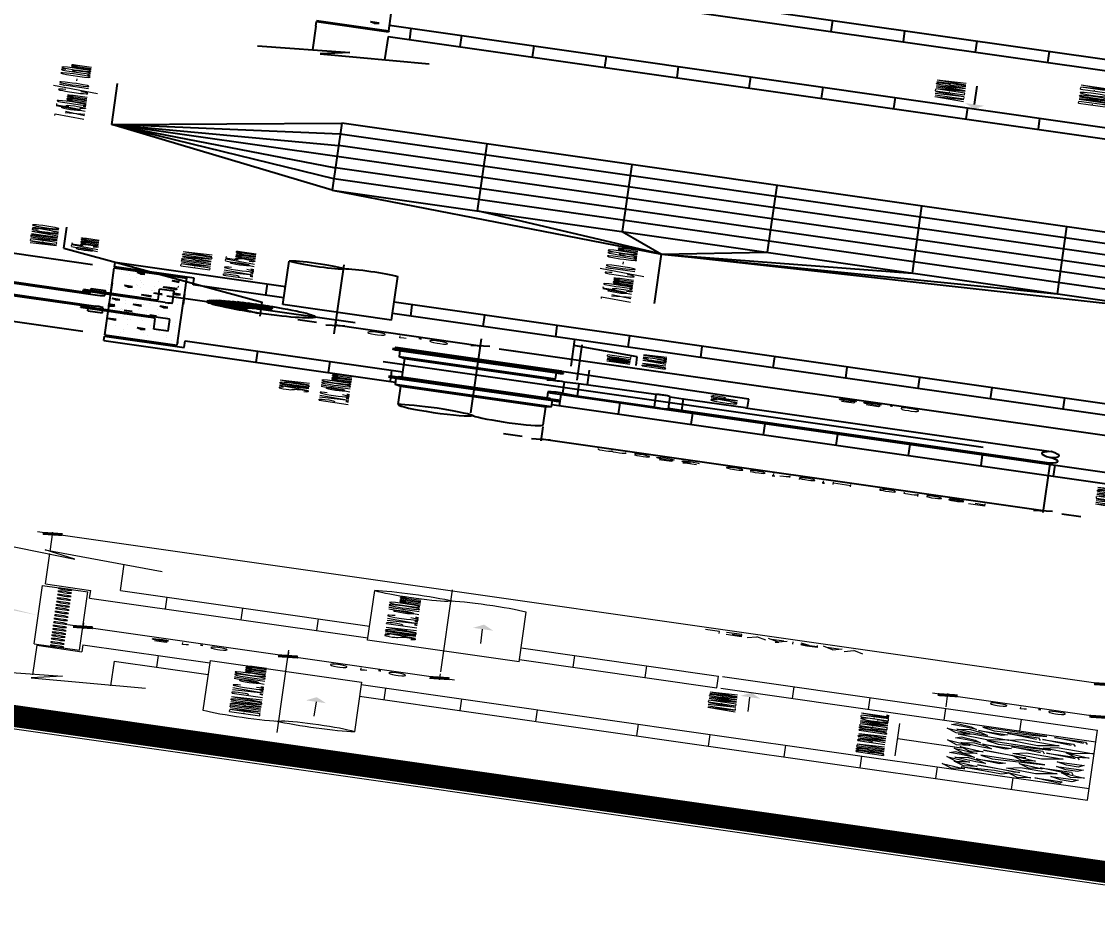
# Model space of a CAD drawing. Header units: millimetres. Extents: x -361192058 to 101130107379, y -14071650034 to 19218552450.
# Drawn here: x -134581.4 to -134290.1, y 40549.9 to 40789.9 of the extents above; entities that cross this region are included whole.
import ezdxf
from ezdxf.enums import TextEntityAlignment as Align

# ---------------------------------------------------------------- set-up
doc = ezdxf.new("R2010")
doc.units = ezdxf.units.MM
doc.header["$LTSCALE"] = 0.5
doc.linetypes.add('CENTER2', pattern=[28.575, 19.05, -3.175, 3.175, -3.175])
for name, color, linetype in [('02', 2, 'Continuous'), ('DETALLHES_CAIXAS', 6, 'Continuous'), ('TXT_0', 7, 'Continuous')]:
    doc.layers.add(name, color=color, linetype=linetype)
doc.styles.add('ROMANS', font='romans', dxfattribs={"height": 0.1})
doc.styles.get("Standard").update_dxf_attribs({"font": 'txt.shx', "height": 0.12})

# ---------------------------------------------------------------- blocks, each defined once
blk = doc.blocks.new('*X232')
at = {"color": 0}
for p, q in [((189.8088, 137.7834), (190.1389, 138.1135)), ((189.8227, 137.8503), (190.072, 138.0996)), ((189.8716, 137.9523), (189.97, 138.0507)), ((189.9123, 137.8339), (190.1814, 138.1029)), ((189.98, 137.8485), (190.1814, 138.0499)), ((190.1814, 138.1029), (190.1941, 138.1157)), ((190.1814, 138.0499), (190.2424, 138.1109)), ((190.1814, 137.9969), (190.2856, 138.1011)), ((190.1814, 137.9438), (190.3249, 138.0874)), ((190.1814, 137.8908), (190.3608, 138.0702)), ((190.1814, 137.8378), (190.3936, 138.05)), ((190.0313, 137.8469), (190.1814, 137.9969)), ((190.1814, 137.7847), (190.4237, 138.0271)), ((190.1983, 137.7487), (190.4511, 138.0014)), ((190.2436, 137.7409), (190.4758, 137.9731)), ((190.0744, 137.8369), (190.1814, 137.9438)), ((190.2966, 137.7409), (190.4978, 137.9421)), ((190.3497, 137.7409), (190.517, 137.9082)), ((190.1116, 137.8211), (190.1814, 137.8908)), ((190.1442, 137.8006), (190.1814, 137.8378)), ((190.4027, 137.7409), (190.533, 137.8712)), ((190.4557, 137.7409), (190.5455, 137.8306)), ((190.1726, 137.7759), (190.1814, 137.7847)), ((190.5088, 137.7409), (190.5537, 137.7858)), ((190.227, 137.7243), (190.2436, 137.7409)), ((190.259, 137.7033), (190.2966, 137.7409)), ((190.2948, 137.686), (190.3497, 137.7409)), ((190.3349, 137.6731), (190.4027, 137.7409)), ((190.3803, 137.6655), (190.4557, 137.7409)), ((190.4333, 137.6655), (190.5088, 137.7409)), ((190.5, 137.6791), (190.5563, 137.7354))]:
    blk.add_line(p, q, dxfattribs=at)
blk = doc.blocks.new('ADS_DET_CG125L')
at = {"layer": 'DETALLHES_CAIXAS'}
for p, q in [((0.56544, 1.30999), (0.56544, 1.10895)), ((0.56544, 1.30999), (0.60544, 1.30999)), ((0.60544, 1.30999), (0.60544, 1.25495)), ((0.61698, 1.30998), (1.07298, 1.30998)), ((0.61698, 1.30998), (0.61698, 1.25998)), ((0.99232, 1.30998), (1.21698, 1.30998)), ((1.21698, 1.30998), (1.21698, 1.25998)), ((1.22544, 1.30992), (1.26544, 1.30992)), ((1.22544, 1.25495), (1.22544, 1.30992)), ((1.26544, 1.19245), (1.26544, 1.30992)), ((0.61698, 1.25998), (1.07298, 1.25998)), ((0.98232, 1.25998), (1.21698, 1.25998)), ((0.60544, 1.25495), (0.66544, 1.25495)), ((0.66544, 1.25495), (0.66544, 1.10495)), ((1.16544, 1.19245), (1.16544, 1.25495)), ((1.16544, 1.25495), (1.22544, 1.25495)), ((0.56544, 1.20495), (0.66544, 1.20495)), ((1.16544, 1.20495), (1.26544, 1.20495)), ((2.17225, 1.17024), (2.17225, 0.57024)), ((2.77225, 1.17024), (2.17225, 1.17024)), ((2.27225, 0.57024), (2.27225, 1.17024)), ((2.37225, 0.57024), (2.37225, 1.17024)), ((2.47225, 0.57024), (2.47225, 1.17024)), ((2.57225, 0.57024), (2.57225, 1.17024)), ((2.67225, 0.57024), (2.67225, 1.17024)), ((2.77225, 0.57024), (2.77225, 1.17024)), ((0.56544, 1.15495), (0.66544, 1.15495)), ((1.16544, 0.50495), (1.16544, 1.11745)), ((1.26544, 0.40495), (1.26544, 1.11745)), ((0.61035, 1.1124), (0.66544, 1.1124)), ((1.16544, 1.10495), (1.26544, 1.10495)), ((2.77225, 1.07024), (2.17225, 1.07024)), ((1.16544, 1.05495), (1.26544, 1.05495)), ((0.56544, 1.00095), (0.56544, 0.40495)), ((0.66544, 1.00495), (0.66544, 0.50495)), ((1.16544, 1.00495), (1.26544, 1.00495)), ((0.56544, 0.99564), (0.66544, 0.99564)), ((2.77225, 0.97024), (2.17225, 0.97024)), ((0.56544, 0.95495), (0.66544, 0.95495)), ((1.16544, 0.95495), (1.26544, 0.95495)), ((0.56544, 0.90495), (0.66544, 0.90495)), ((1.16544, 0.90495), (1.26544, 0.90495)), ((2.77225, 0.87024), (2.17225, 0.87024)), ((0.56544, 0.85495), (0.66544, 0.85495)), ((1.16544, 0.85495), (1.26544, 0.85495)), ((0.56544, 0.80495), (0.66544, 0.80495)), ((1.16544, 0.80495), (1.26544, 0.80495)), ((2.77225, 0.77024), (2.17225, 0.77024)), ((0.56544, 0.75495), (0.66544, 0.75495)), ((1.16544, 0.75495), (1.26544, 0.75495)), ((0.56544, 0.70495), (0.66544, 0.70495)), ((1.16544, 0.70495), (1.26544, 0.70495)), ((2.77225, 0.67024), (2.17225, 0.67024)), ((0.56544, 0.65495), (0.66544, 0.65495)), ((1.16544, 0.65495), (1.26544, 0.65495))]:
    blk.add_line(p, q, dxfattribs=at)
at = {"layer": 'TXT_0', "linetype": 'ByBlock'}
for p, q in [((0.61698, 1.32498), (0.61698, 1.50601)), ((1.21698, 1.32498), (1.21698, 1.50601)), ((0.98959, 1.16795), (0.98959, 1.18095)), ((0.98309, 1.16145), (0.99609, 1.14845)), ((1.0198, 1.15495), (0.97459, 1.15495)), ((0.98959, 1.05495), (0.98959, 1.15495)), ((0.99609, 1.04845), (0.98309, 1.06145)), ((0.99609, 1.04845), (0.98309, 1.06145)), ((0.97755, 1.05495), (1.00459, 1.05495)), ((0.97755, 1.05495), (1.00459, 1.05495)), ((0.98959, 1.04195), (0.98959, 0.51795)), ((0.98959, 1.04195), (0.98959, 1.02895)), ((0.24773, 1.01795), (0.24773, 1.03095)), ((0.24123, 1.01145), (0.25423, 0.99845)), ((0.35748, 1.00495), (0.23273, 1.00495)), ((0.24773, 0.65872), (0.24773, 1.00495)), ((0.25423, 0.65222), (0.24123, 0.66522)), ((0.67, 0.65872), (0.23273, 0.65872)), ((0.24773, 0.64572), (0.24773, 0.63272))]:
    blk.add_line(p, q, dxfattribs=at)
at = {"layer": 'TXT_0'}
for p, q in [((0.84685, 1.38759), (0.84685, 1.32872)), ((0.96685, 1.38759), (0.96685, 1.32872)), ((0.85685, 1.37759), (0.85685, 1.31872)), ((0.95685, 1.37759), (0.95685, 1.31872)), ((1.32594, 1.34598), (1.10187, 1.20677)), ((1.32594, 1.34598), (1.51343, 1.34601)), ((0.80685, 1.32372), (0.82685, 1.32372)), ((0.80685, 1.32372), (0.80685, 1.31372)), ((0.82685, 1.32872), (0.83685, 1.32872)), ((0.82685, 1.28234), (0.82685, 1.32872)), ((0.83685, 1.27234), (0.83685, 1.32872)), ((0.83685, 1.32372), (0.84185, 1.32372)), ((0.97185, 1.32372), (0.97685, 1.32372)), ((0.97685, 1.32872), (0.98685, 1.32872)), ((0.97685, 1.27234), (0.97685, 1.32872)), ((0.98685, 1.28234), (0.98685, 1.32872)), ((0.98685, 1.32372), (1.00685, 1.32372)), ((1.00685, 1.32372), (1.00685, 1.31372)), ((2.17225, 1.17024), (2.47314, 1.32557)), ((2.27225, 1.17024), (2.47314, 1.32557)), ((2.47314, 1.32557), (2.37225, 1.17024)), ((2.47225, 1.17024), (2.47314, 1.32557)), ((2.47314, 1.32557), (2.83982, 1.32557)), ((2.47314, 1.32557), (2.77225, 1.17024)), ((2.67225, 1.17024), (2.47314, 1.32557)), ((2.47314, 1.32557), (2.57225, 1.17024)), ((0.62932, 1.30919), (0.62932, 1.30919)), ((0.70058, 1.30941), (0.70058, 1.30942)), ((0.70495, 1.30858), (0.70495, 1.30858)), ((0.71469, 1.30794), (0.71469, 1.30794)), ((0.75975, 1.30425), (0.76408, 1.30942)), ((0.76514, 1.30377), (0.7641, 1.30941)), ((0.80685, 1.31372), (0.82685, 1.31372)), ((0.83685, 1.31372), (0.85185, 1.31372)), ((0.87716, 1.30921), (0.88057, 1.31052)), ((0.87716, 1.30921), (0.88163, 1.30619)), ((0.88164, 1.30617), (0.8831, 1.31052)), ((0.88235, 1.30724), (0.88549, 1.31052)), ((0.89036, 1.30599), (0.88984, 1.31052)), ((0.93884, 1.30614), (0.94514, 1.30856)), ((0.94332, 1.30311), (0.94515, 1.30855)), ((0.96185, 1.31372), (0.97685, 1.31372)), ((1.08298, 1.30998), (0.98232, 1.30998)), ((0.98616, 1.31067), (0.98616, 1.31067)), ((0.98685, 1.31372), (1.00685, 1.31372)), ((1.00869, 1.31363), (1.00869, 1.31363)), ((1.06638, 1.31203), (1.06638, 1.31203)), ((1.10152, 1.30971), (1.10152, 1.30971)), ((0.71306, 1.30342), (0.71306, 1.30342)), ((0.75975, 1.30425), (0.76513, 1.30378)), ((0.76274, 1.30591), (0.76274, 1.30591)), ((0.81078, 1.30388), (0.81078, 1.30388)), ((0.8243, 1.2986), (0.82864, 1.30377)), ((0.82969, 1.29812), (0.82865, 1.30376)), ((0.83256, 1.30356), (0.83256, 1.30356)), ((0.85797, 1.30521), (0.85797, 1.30521)), ((0.85882, 1.30185), (0.85882, 1.30185)), ((0.86806, 1.30092), (0.86806, 1.30092)), ((0.88235, 1.30724), (0.89035, 1.306)), ((0.90452, 1.30649), (0.90452, 1.30649)), ((0.93884, 1.30614), (0.94331, 1.30312)), ((1.01964, 1.30528), (1.01964, 1.30528)), ((1.04903, 1.3007), (1.04903, 1.3007)), ((1.06818, 1.29894), (1.07448, 1.30135)), ((1.07266, 1.2959), (1.07449, 1.30134)), ((1.18939, 1.30504), (1.18939, 1.30504)), ((1.2037, 1.30092), (1.2037, 1.30092)), ((0.63758, 1.29991), (0.63758, 1.29991)), ((0.65247, 1.29957), (0.65247, 1.29957)), ((0.6676, 1.29766), (0.6676, 1.29766)), ((0.68562, 1.29788), (0.68562, 1.29788)), ((0.73367, 1.29585), (0.73367, 1.29585)), ((0.77594, 1.29611), (0.77594, 1.29611)), ((0.78171, 1.29382), (0.78171, 1.29382)), ((0.79847, 1.29908), (0.79847, 1.29908)), ((0.8243, 1.2986), (0.82968, 1.29813)), ((0.8443, 1.2951), (0.8443, 1.2951)), ((0.85207, 1.29648), (0.85438, 1.29923)), ((0.85207, 1.29388), (0.85542, 1.29359)), ((0.85543, 1.29357), (0.85439, 1.29921)), ((0.85831, 1.30015), (0.85831, 1.30015)), ((0.91459, 1.28841), (0.91893, 1.29358)), ((0.9161, 1.29889), (0.9161, 1.29889)), ((0.91998, 1.28792), (0.91894, 1.29356)), ((0.94452, 1.29897), (0.94452, 1.29897)), ((0.96289, 1.29455), (0.96289, 1.29455)), ((0.96414, 1.29686), (0.96414, 1.29686)), ((0.97418, 1.29952), (0.97418, 1.29952)), ((0.9784, 1.29235), (0.98541, 1.29965)), ((0.98642, 1.29109), (0.98542, 1.29964)), ((0.99257, 1.29694), (0.99257, 1.29694)), ((1.04061, 1.29491), (1.04061, 1.29491)), ((1.06818, 1.29894), (1.07265, 1.29592)), ((1.09847, 1.29307), (1.09847, 1.29307)), ((1.13255, 1.29756), (1.13255, 1.29756)), ((1.15696, 1.29417), (1.15696, 1.29417)), ((1.17557, 1.29896), (1.17557, 1.29896)), ((1.19752, 1.29173), (1.20382, 1.29415)), ((1.20201, 1.28869), (1.20383, 1.29413)), ((0.62139, 1.29132), (0.62139, 1.29132)), ((0.71101, 1.28629), (0.71731, 1.28871)), ((0.71101, 1.28629), (0.71548, 1.28327)), ((0.71549, 1.28325), (0.71732, 1.28869)), ((0.7191, 1.28863), (0.7191, 1.28863)), ((0.79181, 1.28609), (0.79181, 1.28609)), ((0.80492, 1.28654), (0.80492, 1.28654)), ((0.82976, 1.29179), (0.82976, 1.29179)), ((0.85038, 1.29231), (0.85038, 1.29231)), ((0.8778, 1.28976), (0.8778, 1.28976)), ((0.88703, 1.28883), (0.88703, 1.28883)), ((0.91459, 1.28841), (0.91997, 1.28794)), ((0.93508, 1.2868), (0.93508, 1.2868)), ((0.94036, 1.29159), (0.94036, 1.29159)), ((0.9635, 1.28688), (0.9635, 1.28688)), ((0.97668, 1.28202), (0.98038, 1.28643)), ((0.9784, 1.29235), (0.98641, 1.2911)), ((0.97915, 1.28276), (0.98349, 1.28793)), ((0.9812, 1.28202), (0.98039, 1.28641)), ((0.98454, 1.28227), (0.9835, 1.28792)), ((0.99654, 1.29169), (0.99654, 1.29169)), ((1.0072, 1.28202), (1.0138, 1.2889)), ((1.01461, 1.28202), (1.01381, 1.28889)), ((1.07594, 1.29011), (1.07594, 1.29011)), ((1.08866, 1.29288), (1.08866, 1.29288)), ((1.1115, 1.28841), (1.1115, 1.28841)), ((1.12308, 1.28995), (1.12308, 1.28995)), ((1.1367, 1.29085), (1.1367, 1.29085)), ((1.18475, 1.28882), (1.18475, 1.28882)), ((1.19752, 1.29173), (1.202, 1.28871)), ((0.66248, 1.28117), (0.66248, 1.28117)), ((0.68501, 1.28414), (0.68501, 1.28414)), ((0.75871, 1.28021), (0.75871, 1.28021)), ((0.84035, 1.27908), (0.84665, 1.2815)), ((0.84035, 1.27908), (0.84376, 1.27678)), ((0.84508, 1.27678), (0.84666, 1.28148)), ((0.88352, 1.2841), (0.88352, 1.2841)), ((0.94405, 1.28269), (0.94405, 1.28269)), ((0.94889, 1.28229), (0.94889, 1.28229)), ((0.97915, 1.28276), (0.98453, 1.28229)), ((0.98312, 1.28477), (0.98312, 1.28477)), ((1.01155, 1.28485), (1.01155, 1.28485)), ((1.0191, 1.28262), (1.0191, 1.28262)), ((1.04059, 1.27561), (1.04493, 1.28078)), ((1.04598, 1.27512), (1.04494, 1.28077)), ((1.05959, 1.28282), (1.05959, 1.28282)), ((1.06529, 1.28207), (1.06529, 1.28207)), ((1.07059, 1.28094), (1.07059, 1.28094)), ((1.10763, 1.28079), (1.10763, 1.28079)), ((1.15568, 1.27876), (1.15568, 1.27876)), ((0.71197, 1.27346), (0.71197, 1.27346)), ((0.72685, 1.26734), (0.72685, 1.27734)), ((0.72685, 1.27734), (0.82185, 1.27734)), ((0.73933, 1.27708), (0.73933, 1.27708)), ((0.86572, 1.27555), (0.86572, 1.27555)), ((0.90343, 1.27653), (0.90343, 1.27653)), ((0.93088, 1.27297), (0.93718, 1.27539)), ((0.93088, 1.27297), (0.93535, 1.26995)), ((0.93537, 1.26994), (0.93719, 1.27537)), ((0.99185, 1.27734), (1.08685, 1.27734)), ((1.04059, 1.27561), (1.04597, 1.27514)), ((1.08685, 1.26734), (1.08685, 1.27734)), ((1.10284, 1.2667), (1.10985, 1.274)), ((1.10514, 1.26996), (1.10948, 1.27513)), ((1.11053, 1.26948), (1.10949, 1.27512)), ((1.11086, 1.26544), (1.10986, 1.27399)), ((1.18825, 1.27251), (1.18825, 1.27251)), ((1.20372, 1.27673), (1.20372, 1.27673)), ((0.64874, 1.26422), (0.64874, 1.26422)), ((0.66651, 1.2677), (0.66651, 1.2677)), ((0.68684, 1.26807), (0.68684, 1.26807)), ((0.72685, 1.26734), (0.83185, 1.26734)), ((0.80888, 1.26807), (0.80888, 1.26807)), ((0.85722, 1.27019), (0.85722, 1.27019)), ((0.95923, 1.26953), (0.95923, 1.26953)), ((0.98185, 1.26734), (1.08685, 1.26734)), ((1.04075, 1.26542), (1.04075, 1.26542)), ((1.06022, 1.26576), (1.06573, 1.26788)), ((1.06022, 1.26576), (1.0647, 1.26274)), ((1.06471, 1.26273), (1.06643, 1.26788)), ((1.10284, 1.2667), (1.11085, 1.26546)), ((1.10514, 1.26996), (1.11052, 1.26949)), ((1.12701, 1.26466), (1.1282, 1.26512)), ((1.12806, 1.26466), (1.12821, 1.2651)), ((1.16572, 1.26955), (1.16572, 1.26955)), ((1.16999, 1.26466), (1.17404, 1.26949)), ((1.17493, 1.26466), (1.17405, 1.26947)), ((1.20261, 1.27096), (1.20261, 1.27096)), ((0.6203, 1.26136), (0.6203, 1.26136)), ((0.64101, 1.25942), (0.64169, 1.25968)), ((0.64162, 1.25942), (0.6417, 1.25966)), ((0.69679, 1.26219), (0.69679, 1.26219)), ((0.74483, 1.26016), (0.74483, 1.26016)), ((0.75226, 1.26061), (0.75226, 1.26061)), ((0.77479, 1.26358), (0.77479, 1.26358)), ((0.81047, 1.26345), (0.81047, 1.26345)), ((0.90674, 1.26052), (0.90674, 1.26052)), ((0.9733, 1.26354), (0.9733, 1.26354)), ((1.07298, 1.25998), (0.98232, 1.25998)), ((1.10588, 1.19245), (1.49589, 1.19245)), ((1.10588, 1.11745), (1.10588, 1.19245)), ((2.17225, 1.17024), (2.02421, 0.94148)), ((1.10588, 1.11745), (1.49589, 1.11745)), ((0.56544, 1.1124), (0.60239, 1.1124)), ((0.54837, 1.10895), (0.54837, 1.00095)), ((0.79625, 1.10895), (0.79625, 1.00095)), ((2.02421, 0.94148), (2.17225, 1.07024)), ((0.86074, 0.86848), (0.86987, 1.0192)), ((0.78282, 0.98472), (0.67482, 0.98472)), ((0.81271, 0.98624), (1.12701, 0.98624)), ((0.92687, 0.99176), (1.16544, 0.99176)), ((1.09048, 0.94783), (1.11286, 0.99176)), ((0.78282, 0.97888), (0.91554, 0.97888)), ((2.17225, 0.97024), (2.02421, 0.94148)), ((1.01364, 0.94783), (1.09048, 0.94783)), ((1.58088, 0.94148), (2.02421, 0.94148)), ((2.02421, 0.94148), (2.17225, 0.67024)), ((2.02421, 0.94148), (2.17225, 0.77024)), ((2.17225, 0.57024), (2.02421, 0.94148)), ((2.02421, 0.94148), (2.17225, 0.87024)), ((0.67882, 0.91272), (0.67882, 0.65894)), ((0.77882, 0.86969), (0.77882, 0.91272)), ((0.77882, 0.86969), (0.77882, 0.65894)), ((0.78943, 0.86846), (0.86074, 0.86848))]:
    blk.add_line(p, q, dxfattribs=at)
at = {"layer": 'TXT_0', "linetype": 'CENTER2'}
for p, q in [((1.03766, 1.27177), (1.03766, 1.14183)), ((0.97566, 1.20677), (1.10187, 1.20677)), ((0.91441, 1.15495), (1.53044, 1.15495)), ((0.72882, 0.70532), (0.72882, 1.11908)), ((0.39035, 1.05495), (1.05283, 1.05495))]:
    blk.add_line(p, q, dxfattribs=at)
at = {"layer": 'TXT_0'}
for points in [[(0.60587, 0.99612), (0.60687, 0.99612, 0.414214), (0.61137, 1.00062), (0.61137, 1.10955, 0.414214), (0.60687, 1.11405), (0.60587, 1.11405, 0.414214), (0.60137, 1.10955), (0.60137, 1.00062, 0.414214)], [(0.85375, 0.99612), (0.85475, 0.99612, 0.414214), (0.85925, 1.00062), (0.85925, 1.10955, 0.414214), (0.85475, 1.11405), (0.85375, 1.11405, 0.414214), (0.84925, 1.10955), (0.84925, 1.00062, 0.414214)], [(0.66999, 0.92722), (0.66999, 0.92622, 0.414214), (0.67449, 0.92172), (0.78342, 0.92172, 0.414214), (0.78792, 0.92622), (0.78792, 0.92722, 0.414214), (0.78342, 0.93172), (0.67449, 0.93172, 0.414214)]]:
    blk.add_lwpolyline(points, format="xyb", close=True, dxfattribs=at)
for points in [[(0.85925, 1.11195), (0.87325, 1.11195), (0.87325, 0.99795), (0.85925, 0.99795)], [(0.37248, 1.10495), (0.53825, 1.10495)], [(0.60137, 1.10895), (0.54837, 1.10895), (0.53825, 1.10495), (0.53825, 1.00495), (0.54837, 1.00095), (0.60137, 1.00095)], [(0.61137, 1.10695), (0.62037, 1.10695), (0.62037, 1.00295), (0.61137, 1.00295)], [(0.62037, 1.10495), (0.78614, 1.10495)], [(0.84925, 1.10895), (0.79625, 1.10895), (0.78614, 1.10495), (0.78614, 1.00495), (0.79625, 1.00095), (0.84925, 1.00095)], [(0.85925, 1.10695), (0.86825, 1.10695), (0.86825, 1.00295), (0.85925, 1.00295)], [(0.85925, 1.10195), (0.86325, 1.10195), (0.86325, 1.00795), (0.85925, 1.00795)], [(0.37248, 1.00495), (0.53825, 1.00495)], [(0.78282, 0.93172), (0.78282, 0.98472), (0.77882, 0.99483), (0.67882, 0.99483), (0.67482, 0.98472), (0.67482, 0.93172)], [(0.78082, 0.92172), (0.78082, 0.91272), (0.67682, 0.91272), (0.67682, 0.92172)]]:
    blk.add_lwpolyline(points, dxfattribs=at)
for points in [[(0.77882, 0.99483, 0.249457), (0.7755, 1.00673, 0.160647), (0.78614, 1.00495)], [(0.67882, 0.99483), (0.67882, 0.99924, 0.193767), (0.67249, 1.00495), (0.62037, 1.00495)]]:
    blk.add_lwpolyline(points, format="xyb", dxfattribs=at)
blk.add_circle((1.03766, 1.20677), 0.0375, dxfattribs=at)
for centre, radius, start, end in [((0.84185, 1.32872), 0.005, 270, 0), ((0.97185, 1.32872), 0.005, 180, 270), ((0.85185, 1.31872), 0.005, 270, 0), ((0.96185, 1.31872), 0.005, 180, 270), ((0.82185, 1.28234), 0.005, 270, 0), ((0.99185, 1.28234), 0.005, 180, 270), ((0.83185, 1.27234), 0.005, 270, 0), ((0.98185, 1.27234), 0.005, 180, 270), ((1.01929, 1.19305), 0.02455, 41.37649, 141.03852), ((1.06021, 1.2291), 0.02999, 221.37649, 299.48526), ((1.50609, 1.1732), 0.02178, 117.90192, 236.93012), ((1.4885, 1.17348), 0.02016, 293.24785, 70.1992), ((1.48199, 1.1362), 0.02237, 303.06988, 56.93012), ((0.37338, 1.07902), 0.02595, 91.97095, 261.47681), ((0.36051, 1.07975), 0.02789, 288.86351, 64.58426), ((0.37766, 1.02956), 0.02515, 108.86351, 258.11851), ((0.7523, 0.60467), 0.06041, 63.95669, 116.3135), ((0.7023, 0.70578), 0.05239, 243.37814, 296.3135), ((0.75203, 0.71758), 0.06447, 245.71916, 294.55103)]:
    blk.add_arc(centre, radius, start, end, dxfattribs=at)
at = {"layer": 'TXT_0', "xscale": 0.1000000000000014, "yscale": 0.1000000000000014, "zscale": 0.1000000000000014}
blk.add_blockref('*X232', (-17.98047, -12.56732), dxfattribs=at)
at = {"layer": 'TXT_0', "style": 'ROMANS'}
for s, height, p in [('VENTILACAO', 0.018, (1.33172, 1.36029)), ('7 x %%C5.0mm C/10 - 0.60m', 0.02, (2.47677, 1.35485)), ('%%C75mm', 0.018, (1.33172, 1.33195)), ('ENTRADA ', 0.02, (1.31414, 1.2551)), ('P.V.C. %%C75mm', 0.02, (1.28621, 1.22554)), ('SAIDA ', 0.02, (0.36233, 1.17693)), ('P.V.C. %%C100mm', 0.02, (0.30688, 1.14874)), ('7 x %%C5.0mm C/10 - 0.60m', 0.02, (1.55533, 0.96777)), ('NIVEL', 0.016, (1.01598, 0.96013)), ('DA AGUA', 0.016, (1.01598, 0.93578)), ('CAP', 0.018, (0.79468, 0.88499)), ('ALVENARIA', 0.02, (0.36796, 0.61389))]:
    blk.add_text(s, height=height, dxfattribs=at).set_placement(p, align=Align.MIDDLE_LEFT)
at = {"layer": 'TXT_0', "linetype": 'ByBlock', "style": 'ROMANS'}
for s, p in [('0.10', (0.96959, 1.10495)), ('Fecho Hidrico 35cm', (0.22773, 0.83183)), ('0.55', (0.96959, 0.77995))]:
    blk.add_text(s, height=0.02, rotation=90, dxfattribs=at).set_placement(p, align=Align.MIDDLE_CENTER)
blk = doc.blocks.new('ADS_DET_CP50')
at = {"layer": 'DETALLHES_CAIXAS'}
for p, q in [((0.59468, 1.30443), (0.38116, 1.30443)), ((0.59468, 1.30443), (0.63477, 1.30443)), ((0.63477, 1.30443), (0.63477, 1.25443)), ((0.64468, 1.30443), (0.64468, 1.25443)), ((0.59468, 1.25443), (0.38325, 1.25443)), ((0.59468, 1.25443), (0.59468, 0.70443)), ((0.64468, 1.25443), (0.63477, 1.25443)), ((0.6455, 1.25443), (0.8655, 1.25443)), ((0.69468, 1.25443), (0.69468, 0.70443)), ((1.19468, 1.25443), (1.19468, 0.67443)), ((1.29468, 1.25443), (1.29468, 0.67443)), ((0.59468, 1.23943), (0.69468, 1.23943)), ((0.59468, 1.20443), (0.69468, 1.20443)), ((0.59468, 1.15443), (0.69468, 1.15443)), ((0.59468, 1.10443), (0.69468, 1.10443)), ((0.59468, 1.05443), (0.69468, 1.05443)), ((0.59468, 1.00443), (0.69468, 1.00443)), ((0.59468, 0.95443), (0.69468, 0.95443)), ((1.19468, 0.95443), (1.29468, 0.95443)), ((0.59468, 0.90443), (0.69468, 0.90443)), ((1.19468, 0.90443), (1.29468, 0.90443)), ((0.59468, 0.85443), (0.69468, 0.85443)), ((1.19468, 0.85443), (1.29468, 0.85443)), ((0.59468, 0.80443), (0.69468, 0.80443)), ((1.19468, 0.80443), (1.29468, 0.80443))]:
    blk.add_line(p, q, dxfattribs=at)
at = {"layer": 'TXT_0'}
for p, q in [((0.34692, 1.34207), (0.40462, 1.27864)), ((0.35558, 1.29882), (0.40462, 1.22386)), ((0.40462, 1.27864), (0.35558, 1.29882)), ((0.64705, 1.28103), (0.64705, 1.28103)), ((0.67423, 1.27705), (0.67423, 1.27705)), ((0.69344, 1.26501), (0.70044, 1.2677)), ((0.69841, 1.26166), (0.70044, 1.2677)), ((0.67607, 1.26643), (0.67607, 1.26643)), ((0.69259, 1.26215), (0.69259, 1.26215)), ((0.69344, 1.26501), (0.69841, 1.26166)), ((0.65472, 1.25717), (0.65472, 1.25717)), ((0.69819, 1.25509), (0.69819, 1.25509)), ((0.73386, 0.85007), (0.8978, 0.85004))]:
    blk.add_line(p, q, dxfattribs=at)
blk.add_solid([(0.73386, 0.8434), (0.73387, 0.85674), (0.69386, 0.85008)], dxfattribs=at)
at = {"layer": 'TXT_0', "style": 'ROMANS'}
for s, p in [('ALVENARIA', (0.74526, 0.86784)), ('FUNDO EM', (0.87202, 0.76969))]:
    blk.add_text(s, height=0.02, dxfattribs=at).set_placement(p, align=Align.MIDDLE_LEFT)
blk = doc.blocks.new('APROVADO QUADRA 21.2 MBVII')
at = {"layer": '02', "lineweight": 18}
blk.add_lwpolyline([(3979.6187, 2385.7337), (4040.8187, 2385.7337), (4040.8187, 2430.2837), (3979.6187, 2430.2837)], close=True, dxfattribs=at)
at = {"layer": '02', "lineweight": 18, "const_width": 0.1}
blk.add_lwpolyline([(3980.3687, 2386.4837), (4040.0687, 2386.4837), (4040.0687, 2429.5337), (3980.3687, 2429.5337)], close=True, dxfattribs=at)
at = {"layer": 'DETALLHES_CAIXAS', "lineweight": 18}
for p, q in [((3984.6992, 2419.6005), (3982.9358, 2419.6005)), ((3984.6992, 2419.6005), (3984.6992, 2419.3923)), ((3988.367, 2419.6005), (3990.1971, 2419.6005)), ((3988.367, 2419.6005), (3988.367, 2419.3923)), ((3985.123, 2419.3923), (3984.6992, 2419.3923)), ((3985.123, 2419.3923), (3985.123, 2418.8083)), ((3987.9136, 2419.3923), (3987.9136, 2418.1107)), ((3987.9136, 2419.3923), (3988.367, 2419.3923)), ((3988.6112, 2419.2577), (3988.6112, 2418.1107)), ((3988.6112, 2419.2577), (3990.1971, 2419.2577)), ((3984.4254, 2419.2409), (3982.9504, 2419.2409)), ((3984.4254, 2419.2409), (3984.4254, 2418.8083)), ((3984.4254, 2419.0435), (3985.123, 2419.0435)), ((3987.9136, 2419.0435), (3988.6112, 2419.0435)), ((3987.9136, 2418.6947), (3988.6112, 2418.6947)), ((3987.9136, 2418.3459), (3988.6112, 2418.3459)), ((3984.4254, 2418.1107), (3984.4254, 2416.5041)), ((3985.123, 2418.1107), (3985.123, 2416.5041)), ((3984.4254, 2417.997), (3985.123, 2417.997)), ((3984.4254, 2417.6482), (3985.123, 2417.6482)), ((3987.9136, 2417.413), (3987.9136, 2416.5041)), ((3988.6112, 2417.413), (3988.6112, 2416.5041)), ((3984.4254, 2417.2994), (3985.123, 2417.2994)), ((3987.9136, 2417.1656), (3988.6112, 2417.1656)), ((3984.4254, 2416.8348), (3985.123, 2416.8348)), ((3987.9136, 2416.8348), (3988.6112, 2416.8348)), ((3984.4254, 2416.5041), (3984.4254, 2414.76)), ((3984.4254, 2416.5041), (3985.123, 2416.5041)), ((3985.123, 2416.5041), (3985.123, 2414.76)), ((3987.9136, 2416.5041), (3988.6112, 2416.5041)), ((3987.9136, 2416.486), (3987.9136, 2414.76)), ((3988.6112, 2416.486), (3988.6112, 2414.76)), ((3984.4254, 2416.1553), (3985.123, 2416.1553)), ((3987.9136, 2416.1553), (3988.6112, 2416.1553)), ((3984.4254, 2415.8065), (3985.123, 2415.8065)), ((3987.9136, 2415.8065), (3988.6112, 2415.8065)), ((3984.4254, 2415.4577), (3985.123, 2415.4577)), ((3987.9136, 2415.4577), (3988.6112, 2415.4577)), ((3984.4254, 2415.1088), (3985.123, 2415.1088)), ((3987.9136, 2415.1088), (3988.6112, 2415.1088)), ((3984.4254, 2414.76), (3985.123, 2414.76)), ((3987.9136, 2414.76), (3988.6112, 2414.76))]:
    blk.add_line(p, q, dxfattribs=at)
at = {"layer": 'TXT_0', "lineweight": 18}
for p, q in [((3982.6969, 2419.906), (3983.0995, 2419.4635)), ((3990.3322, 2419.8256), (3990.0705, 2419.4836)), ((3982.7573, 2419.6043), (3983.0995, 2419.0813)), ((3983.0995, 2419.4635), (3982.7573, 2419.6043)), ((3984.7742, 2419.6129), (3988.2624, 2419.6129)), ((3984.7742, 2419.6129), (3984.7742, 2419.4036)), ((3988.2624, 2419.6129), (3988.2624, 2419.4036)), ((3990.3724, 2419.6244), (3990.0705, 2419.0813)), ((3990.0705, 2419.4836), (3990.3724, 2419.6244)), ((3984.7742, 2419.4036), (3988.2624, 2419.4036)), ((3985.2625, 2418.8083), (3982.3, 2418.8083)), ((3985.2625, 2418.8083), (3985.2625, 2418.1107)), ((3983.7292, 2418.3037), (3982.8748, 2418.3046)), ((3985.2625, 2418.1107), (3982.3, 2418.1107)), ((3987.774, 2418.1107), (3990.7365, 2418.1107)), ((3987.774, 2417.413), (3987.774, 2418.1107)), ((3989.3804, 2417.6008), (3988.526, 2417.5986)), ((3987.774, 2417.413), (3990.7365, 2417.413)), ((3987.631, 2416.3506), (3986.7766, 2416.3485)), ((3985.4136, 2415.6552), (3987.3592, 2415.6552)), ((3986.449, 2415.6552), (3986.4488, 2415.3612)), ((3985.1588, 2415.3948), (3985.3643, 2415.4395)), ((3985.3643, 2415.4395), (3985.2392, 2415.3323)), ((3986.5791, 2415.3859), (3986.7845, 2415.4305)), ((3986.7845, 2415.4305), (3986.6594, 2415.3234)), ((3987.2758, 2415.3948), (3987.4812, 2415.4395)), ((3987.4812, 2415.4395), (3987.3562, 2415.3323)), ((3985.2392, 2415.3323), (3985.1588, 2415.3948)), ((3985.4, 2415.3413), (3985.6054, 2415.3859)), ((3985.6054, 2415.3859), (3985.4804, 2415.2788)), ((3985.5965, 2415.377), (3985.8019, 2415.4216)), ((3985.6769, 2415.3145), (3985.5965, 2415.377)), ((3985.8019, 2415.4216), (3985.6769, 2415.3145)), ((3985.7394, 2415.2877), (3985.8377, 2415.3859)), ((3985.8377, 2415.3859), (3985.927, 2415.3234)), ((3986.0431, 2415.3591), (3986.061, 2415.4127)), ((3986.061, 2415.4127), (3986.1682, 2415.3859)), ((3986.1682, 2415.3859), (3986.0967, 2415.3234)), ((3986.1503, 2415.3502), (3986.3558, 2415.3948)), ((3986.3558, 2415.3948), (3986.2307, 2415.2877)), ((3986.6594, 2415.3234), (3986.5791, 2415.3859)), ((3986.9542, 2415.3413), (3986.9721, 2415.3948)), ((3986.9721, 2415.3948), (3987.0793, 2415.368)), ((3987.115, 2415.252), (3987.2043, 2415.3859)), ((3987.2043, 2415.3859), (3987.3562, 2415.3234)), ((3987.3562, 2415.3323), (3987.2758, 2415.3948)), ((3987.4008, 2415.2966), (3987.4991, 2415.3948)), ((3987.4991, 2415.3948), (3987.5884, 2415.3323)), ((3987.7045, 2415.368), (3987.7224, 2415.4216)), ((3987.7224, 2415.4216), (3987.8296, 2415.3948)), ((3987.8296, 2415.3948), (3987.7581, 2415.3323)), ((3985.2392, 2415.1627), (3985.3285, 2415.3502)), ((3985.3285, 2415.3502), (3985.4, 2415.1984)), ((3985.4804, 2415.2788), (3985.4, 2415.3413)), ((3985.9806, 2415.2966), (3986.0431, 2415.3591)), ((3986.2307, 2415.2877), (3986.1503, 2415.3502)), ((3986.3111, 2415.3234), (3986.5165, 2415.368)), ((3986.5165, 2415.368), (3986.3915, 2415.2609)), ((3986.6505, 2415.2699), (3986.7488, 2415.368)), ((3986.7488, 2415.368), (3986.8381, 2415.3056)), ((3986.8917, 2415.2788), (3986.9542, 2415.3413)), ((3987.0793, 2415.368), (3987.0078, 2415.3056)), ((3987.5884, 2415.3323), (3987.4901, 2415.2788)), ((3987.642, 2415.3056), (3987.7045, 2415.368)), ((3987.7581, 2415.3323), (3987.642, 2415.3056)), ((3985.4804, 2415.136), (3985.5697, 2415.2788)), ((3985.5697, 2415.2788), (3985.4893, 2415.0824)), ((3985.7216, 2415.2431), (3985.7394, 2415.2877)), ((3985.927, 2415.3234), (3985.8287, 2415.2699)), ((3985.8287, 2415.1806), (3985.927, 2415.2877)), ((3985.927, 2415.2877), (3985.9181, 2415.1538)), ((3986.0967, 2415.3234), (3985.9806, 2415.2966)), ((3986.3915, 2415.2609), (3986.3111, 2415.3234)), ((3986.8381, 2415.3056), (3986.7398, 2415.252)), ((3987.0078, 2415.3056), (3986.8917, 2415.2788)), ((3987.3562, 2415.3234), (3987.2936, 2415.1538)), ((3987.383, 2415.252), (3987.4008, 2415.2966)), ((3987.4901, 2415.2788), (3987.383, 2415.252)), ((3987.4901, 2415.1895), (3987.5884, 2415.2966)), ((3987.5884, 2415.2966), (3987.5795, 2415.1627)), ((3987.8296, 2415.2788), (3987.7045, 2415.2252)), ((3987.8117, 2414.9842), (3987.8296, 2415.2788)), ((3985.8287, 2415.2699), (3985.7216, 2415.2431)), ((3986.1682, 2415.2699), (3986.0431, 2415.2163)), ((3986.1503, 2414.9753), (3986.1682, 2415.2699)), ((3986.3915, 2415.1181), (3986.4808, 2415.2609)), ((3986.4808, 2415.2609), (3986.4004, 2415.0646)), ((3986.6327, 2415.2252), (3986.6505, 2415.2699)), ((3986.7398, 2415.252), (3986.6327, 2415.2252)), ((3986.7398, 2415.1627), (3986.8381, 2415.2699)), ((3986.8381, 2415.2699), (3986.8292, 2415.136)), ((3987.0793, 2415.252), (3986.9542, 2415.1984)), ((3987.0614, 2414.9574), (3987.0793, 2415.252)), ((3987.2936, 2415.1538), (3987.115, 2415.252)), ((3985.4, 2415.1984), (3985.3643, 2415.127)), ((3985.9181, 2415.1538), (3985.8287, 2415.1806)), ((3986.0431, 2415.2163), (3986.1146, 2415.0288)), ((3986.9542, 2415.1984), (3987.0257, 2415.011)), ((3987.5795, 2415.1627), (3987.4901, 2415.1895)), ((3987.7045, 2415.2252), (3987.776, 2415.0378)), ((3985.1767, 2415.0913), (3985.3821, 2415.136)), ((3985.3643, 2415.127), (3985.2392, 2415.1627)), ((3985.3821, 2415.136), (3985.2571, 2415.0288)), ((3985.4447, 2415.1092), (3985.4804, 2415.136)), ((3985.534, 2415.011), (3985.6233, 2415.1449)), ((3985.6233, 2415.1449), (3985.7752, 2415.0824)), ((3986.8292, 2415.136), (3986.7398, 2415.1627)), ((3986.8113, 2415.0021), (3986.9185, 2415.136)), ((3986.9185, 2415.136), (3986.9185, 2414.9931)), ((3987.1954, 2415.0199), (3987.2847, 2415.1538)), ((3987.2847, 2415.1538), (3987.4366, 2415.0913)), ((3987.5616, 2415.0288), (3987.6688, 2415.1627)), ((3987.6688, 2415.1627), (3987.6688, 2415.0199)), ((3985.2571, 2415.0288), (3985.1767, 2415.0913)), ((3985.4893, 2415.0824), (3985.4447, 2415.1092)), ((3985.7752, 2415.0824), (3985.7126, 2414.9128)), ((3985.802, 2415.0467), (3986.0074, 2415.0913)), ((3986.0074, 2415.0913), (3985.8823, 2414.9842)), ((3986.2039, 2415.0824), (3986.4093, 2415.127)), ((3986.2843, 2415.0199), (3986.2039, 2415.0824)), ((3986.4093, 2415.127), (3986.2843, 2415.0199)), ((3986.3558, 2415.0913), (3986.3915, 2415.1181)), ((3986.4004, 2415.0646), (3986.3558, 2415.0913)), ((3986.4451, 2414.9931), (3986.5344, 2415.127)), ((3986.5344, 2415.127), (3986.6862, 2415.0646)), ((3987.4366, 2415.0913), (3987.374, 2414.9217)), ((3985.8823, 2414.9842), (3985.802, 2415.0467)), ((3986.6862, 2415.0646), (3986.6237, 2414.895)), ((3987.776, 2415.0378), (3987.8117, 2414.9842)), ((3985.1678, 2414.895), (3985.2928, 2415.011)), ((3985.2928, 2415.011), (3985.2839, 2414.886)), ((3985.7126, 2414.9128), (3985.534, 2415.011)), ((3985.8287, 2414.8592), (3985.9359, 2414.9931)), ((3985.9359, 2414.9931), (3985.9359, 2414.8503)), ((3986.1146, 2415.0288), (3986.1503, 2414.9753)), ((3986.6237, 2414.895), (3986.4451, 2414.9931)), ((3986.9185, 2414.9931), (3986.7845, 2414.9842)), ((3987.0257, 2415.011), (3987.0614, 2414.9574)), ((3987.0257, 2414.8592), (3987.115, 2414.9931)), ((3987.115, 2414.9931), (3987.2668, 2414.9307)), ((3987.374, 2414.9217), (3987.1954, 2415.0199)), ((3987.4901, 2414.8682), (3987.5973, 2415.0021)), ((3987.6688, 2415.0199), (3987.5348, 2415.011)), ((3987.5973, 2415.0021), (3987.5973, 2414.8592)), ((3985.4, 2414.895), (3985.5161, 2414.9396)), ((3985.5161, 2414.9396), (3985.5161, 2414.8146)), ((3986.7398, 2414.8414), (3986.847, 2414.9753)), ((3986.847, 2414.9753), (3986.847, 2414.8325)), ((3987.7135, 2414.8146), (3987.8206, 2414.9485)), ((3987.8206, 2414.9485), (3987.8206, 2414.8057)), ((3985.2839, 2414.886), (3985.1678, 2414.895)), ((3985.3821, 2414.8414), (3985.4, 2414.895)), ((3985.6144, 2414.8503), (3985.8198, 2414.895)), ((3985.8198, 2414.895), (3985.6948, 2414.7878)), ((3986.0342, 2414.8771), (3986.1503, 2414.9217)), ((3986.1503, 2414.9217), (3986.1503, 2414.7968)), ((3986.3111, 2414.8771), (3986.4272, 2414.9217)), ((3986.4272, 2414.9217), (3986.4272, 2414.7968)), ((3986.8202, 2414.8414), (3987.0257, 2414.886)), ((3987.0257, 2414.886), (3986.9006, 2414.7789)), ((3987.2668, 2414.9307), (3987.2043, 2414.7611)), ((3985.5161, 2414.8146), (3985.3821, 2414.8414)), ((3985.6948, 2414.7878), (3985.6144, 2414.8503)), ((3985.9359, 2414.8503), (3985.802, 2414.8414)), ((3986.0163, 2414.8235), (3986.0342, 2414.8771)), ((3986.2932, 2414.8235), (3986.3111, 2414.8771)), ((3986.9006, 2414.7789), (3986.8202, 2414.8414)), ((3987.2043, 2414.7611), (3987.0257, 2414.8592)), ((3987.5973, 2414.8592), (3987.4634, 2414.8503)), ((3986.1503, 2414.7968), (3986.0163, 2414.8235)), ((3986.4272, 2414.7968), (3986.2932, 2414.8235)), ((3986.847, 2414.8325), (3986.713, 2414.8235)), ((3987.8206, 2414.8057), (3987.6867, 2414.7968)), ((3985.123, 2414.76), (3987.9136, 2414.76))]:
    blk.add_line(p, q, dxfattribs=at)
at = {"layer": 'TXT_0', "linetype": 'ByBlock', "lineweight": 18}
for p, q in [((3991.3578, 2414.6903), (3991.3578, 2419.6703)), ((3990.3017, 2419.6005), (3991.4625, 2419.6005)), ((3986.1559, 2418.3897), (3986.1559, 2419.4734)), ((3986.4136, 2419.4036), (3986.0512, 2419.4036)), ((3986.1559, 2417.6921), (3986.1559, 2418.5292)), ((3986.4178, 2418.4595), (3986.0512, 2418.4595)), ((3986.4178, 2418.4595), (3986.0512, 2418.4595)), ((3986.4178, 2417.7618), (3986.0512, 2417.7618)), ((3989.4092, 2414.6903), (3989.4092, 2415.5274)), ((3988.7158, 2415.4577), (3989.5138, 2415.4577))]:
    blk.add_line(p, q, dxfattribs=at)
at = {"layer": 'TXT_0', "linetype": 'CENTER2', "lineweight": 18}
for p, q in [((3981.6135, 2418.4595), (3986.5224, 2418.4595)), ((3991.4231, 2417.7618), (3986.5224, 2417.7618))]:
    blk.add_line(p, q, dxfattribs=at)
at = {"layer": 'TXT_0', "linetype": 'ByBlock', "lineweight": 18, "const_width": 0.0136}
for points in [[(3991.4032, 2419.5552), (3991.3125, 2419.6459)], [(3986.2012, 2419.3583), (3986.1105, 2419.449)], [(3986.1105, 2418.5048), (3986.2012, 2418.4141)], [(3986.2012, 2418.4141), (3986.1105, 2418.5048)], [(3986.1105, 2417.8072), (3986.2012, 2417.7165)], [(3989.4545, 2415.4123), (3989.3638, 2415.503)], [(3989.3638, 2414.8054), (3989.4545, 2414.7147)], [(3991.3125, 2414.8054), (3991.4032, 2414.7147)]]:
    blk.add_lwpolyline(points, dxfattribs=at)
at = {"layer": 'TXT_0', "lineweight": 18}
for centre, radius, start, end in [((3984.8172, 2419.5083), 0.0314, 0, 180), ((3984.8172, 2419.5083), 0.0314, 180, 0), ((3985.0054, 2419.5083), 0.0314, 0, 180), ((3985.0054, 2419.5083), 0.0314, 180, 0), ((3985.2197, 2419.5083), 0.0314, 0, 180), ((3985.2197, 2419.5083), 0.0314, 180, 0), ((3985.4164, 2419.5083), 0.0314, 0, 180), ((3985.4164, 2419.5083), 0.0314, 180, 0), ((3985.6029, 2419.5083), 0.0314, 0, 180), ((3985.6029, 2419.5083), 0.0314, 180, 0), ((3985.8021, 2419.5083), 0.0314, 0, 180), ((3985.8021, 2419.5083), 0.0314, 180, 0), ((3985.9936, 2419.5083), 0.0314, 0, 180), ((3985.9936, 2419.5083), 0.0314, 180, 0), ((3986.2029, 2419.5083), 0.0314, 0, 180), ((3986.2029, 2419.5083), 0.0314, 180, 0), ((3986.4122, 2419.5083), 0.0314, 0, 180), ((3986.4122, 2419.5083), 0.0314, 180, 0), ((3986.6215, 2419.5083), 0.0314, 0, 180), ((3986.6215, 2419.5083), 0.0314, 180, 0), ((3986.8308, 2419.5083), 0.0314, 0, 180), ((3986.8308, 2419.5083), 0.0314, 180, 0), ((3987.0401, 2419.5083), 0.0314, 0, 180), ((3987.0401, 2419.5083), 0.0314, 180, 0), ((3987.2278, 2419.5083), 0.0314, 0, 180), ((3987.2278, 2419.5083), 0.0314, 180, 0), ((3987.4242, 2419.5083), 0.0314, 0, 180), ((3987.4242, 2419.5083), 0.0314, 180, 0), ((3987.6356, 2419.5083), 0.0314, 0, 180), ((3987.6356, 2419.5083), 0.0314, 180, 0), ((3987.8471, 2419.5083), 0.0314, 0, 180), ((3987.8471, 2419.5083), 0.0314, 180, 0), ((3988.0499, 2419.5083), 0.0314, 0, 180), ((3988.0499, 2419.5083), 0.0314, 180, 0), ((3988.2236, 2419.5083), 0.0314, 0, 180), ((3988.2236, 2419.5083), 0.0314, 180, 0), ((3982.4197, 2418.6292), 0.2154, 123.7472, 237.834), ((3982.453, 2418.3054), 0.2476, 137.2811, 231.8539), ((3982.2003, 2418.2803), 0.1968, 300.4664, 57.834), ((3990.8363, 2417.941), 0.1968, 120.4664, 237.834), ((3990.5836, 2417.916), 0.2476, 317.2811, 51.8539), ((3990.6169, 2417.5921), 0.2154, 303.7472, 57.834)]:
    blk.add_arc(centre, radius, start, end, dxfattribs=at)
for points in [[(3986.6973, 2419.7744), (3986.6316, 2419.8402), (3986.4671, 2419.6101)], [(3983.7293, 2418.3502), (3983.7292, 2418.2572), (3984.0083, 2418.3034)], [(3989.3805, 2417.6428), (3989.3803, 2417.5498), (3989.6595, 2417.5955)], [(3987.6311, 2416.3927), (3987.6309, 2416.2997), (3987.91, 2416.3454)]]:
    blk.add_solid(points, dxfattribs=at)
at = {"lineweight": 18}
for name, p, xscale, yscale, zscale in [('ADS_DET_CP50', (4019.3733, 2410.0613), 6.654090768922506, 6.654090768922506, 6.654090768922506), ('ADS_DET_CG125L', (3999.3505, 2410.7497), 6.67507638106508, 6.67507638106508, 6.67507638106508)]:
    blk.add_blockref(name, p, dxfattribs=dict(at, xscale=xscale, yscale=yscale, zscale=zscale))
at = {"color": 0, "lineweight": 13, "flags": 8}
for p in [(4700.7247, 2280.1125), (4699.5738, 2277.8964), (4702.3546, 2276.195), (4703.6722, 2274.085), (4699.8445, 2272.2194), (4703.0488, 2270.137), (4703.0877, 2267.9803), (4700.6523, 2261.5216), (4700.7007, 2257.1593)]:
    blk.add_attdef('NIVEL', p, '', height=0.075, dxfattribs=at)
for rotation, width, p in [(90, 0.8, (4700.8205, 2275.7521)), (270, 0.6, (4703.8437, 2274.9021)), (90, 0.8, (4701.5575, 2268.5021)), (180, 0.6, (4651.1817, 2236.1931))]:
    blk.add_attdef('$PORTA', text='', height=0.09, rotation=rotation, dxfattribs=dict(at, width=width)).set_placement(p, align=Align.MIDDLE)
for p in [(4654.176, 2240.463), (4648.499, 2240.1923), (4637.8012, 2239.3845), (4633.4388, 2239.3361), (4656.3921, 2239.3121), (4652.4746, 2237.6822), (4646.4166, 2236.988), (4644.2598, 2236.9491), (4650.3646, 2236.3646)]:
    blk.add_attdef('NIVEL', p, '', height=0.075, rotation=270, dxfattribs=at)
at = {"color": 0, "lineweight": 13, "width": 0.8, "flags": 8}
for p in [(4652.0317, 2239.2163), (4644.7817, 2238.4793)]:
    blk.add_attdef('$PORTA', text='', height=0.09, dxfattribs=at).set_placement(p, align=Align.MIDDLE)
at = {"layer": 'TXT_0', "lineweight": 18, "style": 'ROMANS'}
for s, p in [('0.15', (3986.0931, 2418.7223)), ('0.10', (3986.0931, 2417.9014)), ('VARIÁVEL', (3991.2358, 2415.8614)), ('0.10', (3989.3464, 2414.8995))]:
    blk.add_text(s, height=0.12557, rotation=90, dxfattribs=at).set_placement(p)
for s, height, p in [('ENTRADA P.V.C. %%C100mm', 0.139527, (3982.4076, 2418.6182)), ('SAIDA P.V.C. %%C100mm', 0.139527, (3988.1399, 2417.9659)), ('ALVENARIA', 0.12557, (3986.6373, 2416.4693)), ('BRITA PARA DRENAGEM.', 0.125574, (3985.3135, 2415.772))]:
    blk.add_text(s, height=height, dxfattribs=at).set_placement(p, align=Align.MIDDLE_LEFT)

msp = doc.modelspace()

# ---------------------------------------------------------------- block references
at = {"layer": '02', "color": 0, "lineweight": 30, "xscale": -4.574818403918471, "yscale": -59.40450511825884, "zscale": 4.574818403918471, "rotation": 261.8606972171988}
msp.add_blockref('APROVADO QUADRA 21.2 MBVII', (5129.041, 2225.201), dxfattribs=at)

doc.saveas('drawing.dxf')
